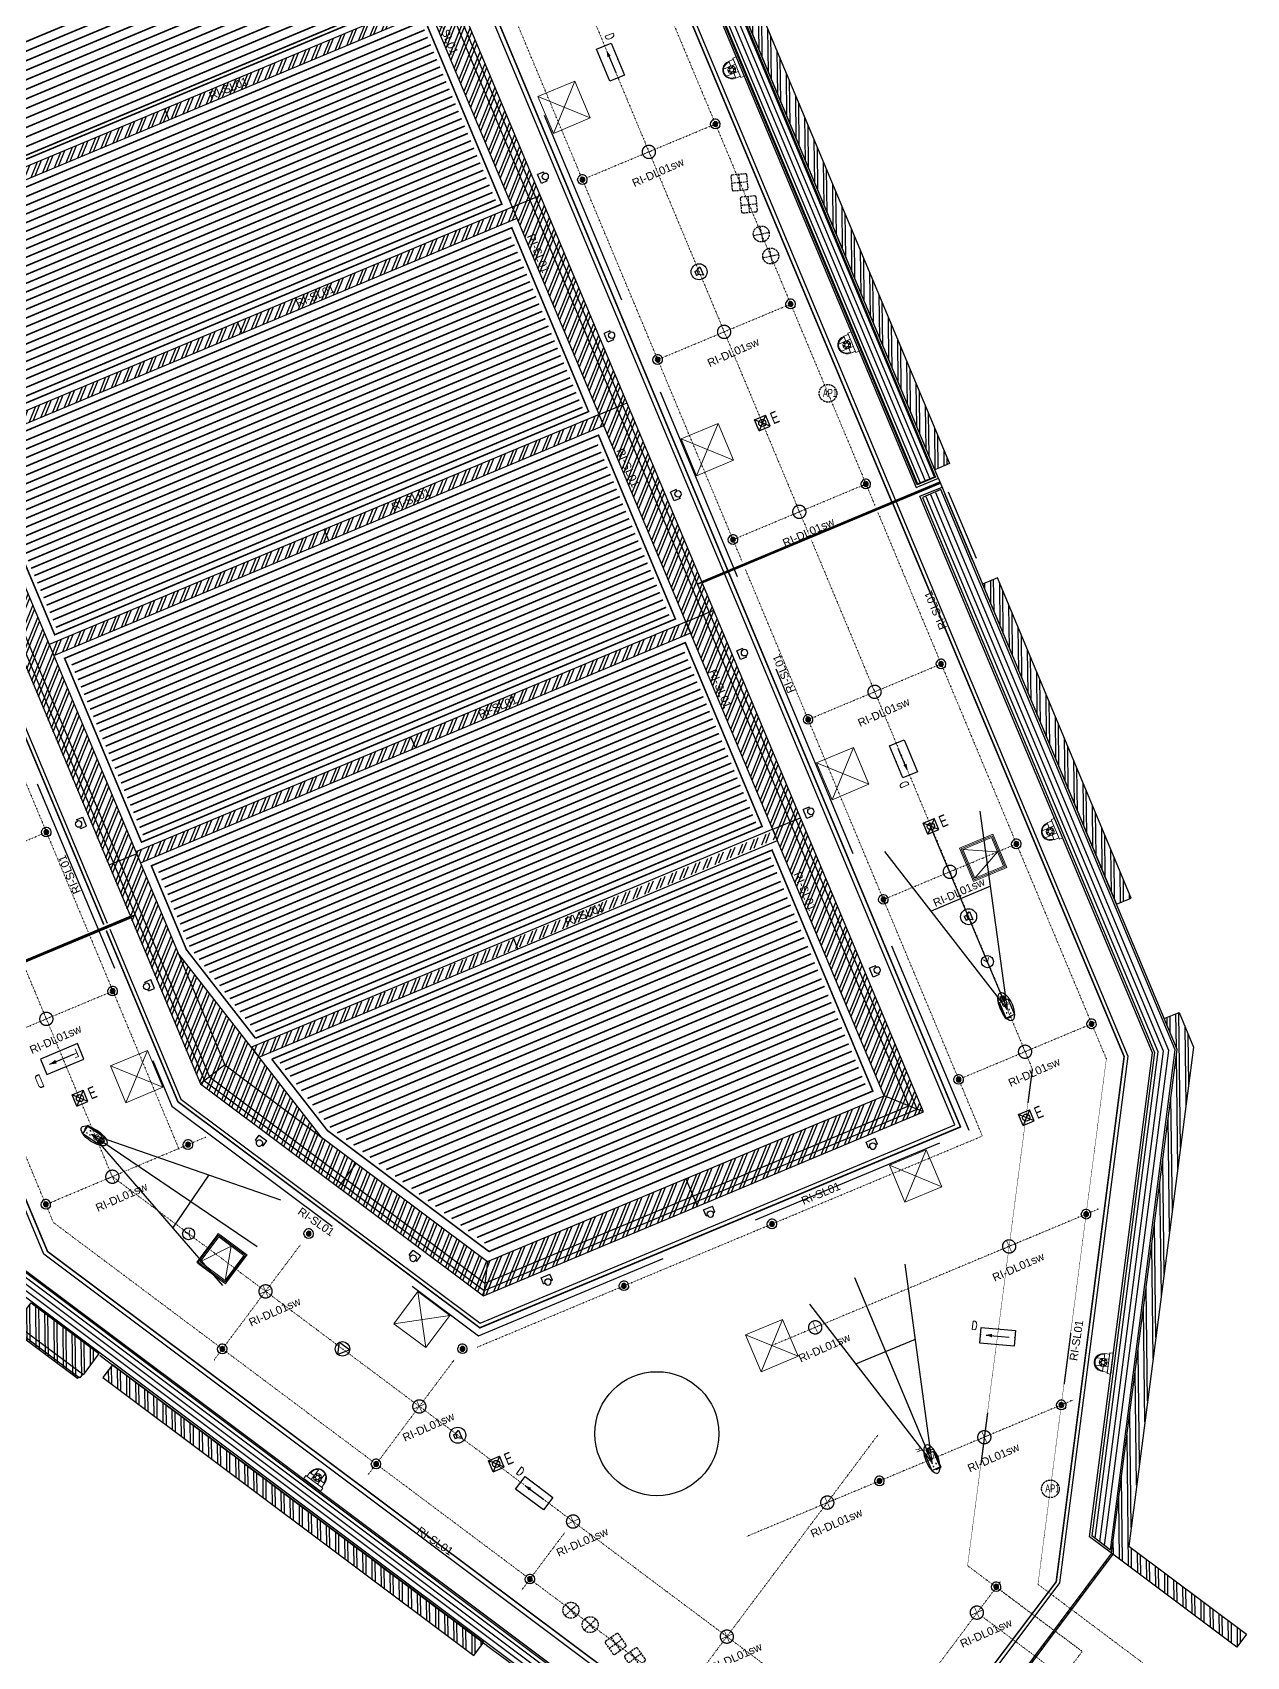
# Model space of a CAD drawing. Header units: millimetres. Extents: x 712803 to 922331, y -1382701 to -1225629.
# Drawn here: x 792366 to 807533, y -1357811 to -1337516 of the extents above; entities that cross this region are included whole.
import ezdxf
from ezdxf.enums import TextEntityAlignment as Align

# ---------------------------------------------------------------- set-up
doc = ezdxf.new("R2010")
doc.units = ezdxf.units.MM
doc.header["$LTSCALE"] = 10
doc.header["$MEASUREMENT"] = 0
for name, pattern in [('ACAD_ISO05W100', [33, 24, -3, 0, -3, 0, -3]), ('ACAD_ISO07W100', [3, 0, -3]), ('CENTER', [50.8, 31.75, -6.35, 6.35, -6.35]), ('DASH', [0.35, 0.25, -0.1]), ('DASHED2', [0.375, 0.25, -0.125])]:
    doc.linetypes.add(name, pattern=pattern)
for name, color, linetype in [('I —平顶—音响设备', 144, 'Continuous'), ('I—平顶-投影仪、监控', 62, 'Continuous'), ('I—平顶—喷淋', 21, 'Continuous'), ('I—平顶—填充01(线状)', 8, 'Continuous'), ('I—平顶—暖通', 144, 'Continuous'), ('I—平顶—检修口', 144, 'Continuous'), ('I—平顶—消防指示灯', 62, 'Continuous'), ('I—平顶—消防设施', 10, 'Continuous'), ('I—平顶—灯具', 62, 'Continuous'), ('I—平顶—烟感', 144, 'Continuous'), ('I—平顶—设备定位尺寸标注', 232, 'Continuous'), ('I—平顶—通讯', 24, 'Continuous'), ('I—平顶—造型', 122, 'Continuous'), ('TSC_lighting', 52, 'Continuous')]:
    doc.layers.add(name, color=color, linetype=linetype)
doc.layers.add('检\\M+18F43\\M+18CFB', color=7, linetype='Continuous', lineweight=0)
doc.styles.add('_TEL_DIM', font='SIMPLEX', dxfattribs={"width": 0.8, "height": 3.5, "bigfont": 'HZTXT'})
doc.styles.add('ARIAL', font='arial.ttf')
doc.styles.add('hz', font='Microsoft YaHei.ttf', dxfattribs={"width": 0.8, "height": 5})
doc.styles.add('XD2008', font='xd-hzs.shx', dxfattribs={"width": 0.7, "bigfont": 'xd-hztxt.shx'})
doc.styles.add('平顶图图例(客房区A2）$0$HZDX', font='ROMANS.shx', dxfattribs={"width": 0.8, "bigfont": 'hztxt.shx'})
doc.styles.add('平顶图图例(客房区A2）$0$XD2008', font='SIMYOU.TTF', dxfattribs={"width": 0.7})
doc.styles.add('幼圆', font='SIMYOU.TTF', dxfattribs={"width": 0.7})
pattern_1 = [(90.68913, (763676.32, -1331262.48), (-112.49186, -1.35307), []), (90.68913, (763713.37, -1331224.53), (-112.49186, -1.35307), [])]

# ---------------------------------------------------------------- blocks, each defined once
blk = doc.blocks.new('RI-DL01sw')
at = {"layer": 'TSC_lighting', "const_width": 16.5}
blk.add_lwpolyline([(82, 0, 0.414214), (0, 82, 0.414214), (-83, 0, 0.414214), (0, -83, 0.414214)], format="xyb", close=True, dxfattribs=at)
at = {"layer": 'TSC_lighting', "const_width": 8.25}
for points in [[(82, 0), (-83, 0)], [(0, -83), (0, 82)]]:
    blk.add_lwpolyline(points, dxfattribs=at)
at = {"layer": 'TSC_lighting', "style": 'ARIAL'}
blk.add_text('RI-DL01sw', height=100, dxfattribs=at).set_placement((0, -280), align=Align.MIDDLE_CENTER)
blk.add_text('RI-DL01sw', height=100, dxfattribs=at).set_placement((0, -280), align=Align.MIDDLE_CENTER)
blk = doc.blocks.new('背景音乐广播')
at = {"extrusion": (-0.142132, 0.122044, 0.982295)}
for p, q in [((-48, 26, -10), (-47, -30, -3)), ((-48, 26, -10), (-20, 26, -6)), ((-20, 26, -6), (33, 56, -2)), ((-20, 26, -6), (-20, -29, 1)), ((33, 56, -2), (34, -58, 12)), ((-20, -29, 1), (-47, -30, -3)), ((34, -58, 12), (-20, -29, 1))]:
    blk.add_line(p, q, dxfattribs=at)
blk.add_circle((0, 0), 100)
at = {"color": 7, "extrusion": (-0.142132, 0.122044, 0.982295), "style": '_TEL_DIM', "flags": 1}
blk.add_attdef('A', text='', height=0.004, rotation=131.612, dxfattribs=at).set_placement((0, 0), align=Align.MIDDLE_CENTER)
blk = doc.blocks.new('吸顶扬声器')
for p, q in [((-58, -33), (0, 67)), ((0, 67), (58, -33)), ((58, -33), (-58, -33))]:
    blk.add_line(p, q)
blk.add_circle((0, 0), 67.2)
blk = doc.blocks.new('应急照明灯')
at = {"ltscale": 250}
for p, q in [((-150, -150), (-150, 150)), ((-150, 150), (150, 150)), ((150, 150), (-150, -150)), ((150, -150), (-150, 150)), ((150, -150), (150, 150)), ((-150, -150), (150, -150))]:
    blk.add_line(p, q, dxfattribs=at)
blk.add_circle((0, 0), 90, dxfattribs=at)
at = {"style": '平顶图图例(客房区A2）$0$XD2008', "width": 0.7}
blk.add_text('E', height=300, dxfattribs=at).set_placement((338, -143), align=Align.CENTER)
blk = doc.blocks.new('平顶图图例(客房区A2）$0$烟感')
at = {"layer": 'I—平顶—烟感', "linetype": 'Continuous'}
blk.add_circle((0, 0), 2.16, dxfattribs=at)
at = {"layer": 'I—平顶—烟感', "linetype": 'Continuous', "style": '平顶图图例(客房区A2）$0$HZDX'}
blk.add_text('Y', height=2.86, dxfattribs=at).set_placement((-1.14, -1.69))
blk = doc.blocks.new('上下喷1111')
h = blk.add_hatch(color=256)
h.dxf.hatch_style = 1
edge = h.paths.add_edge_path()
edge.add_arc((0, 0), 0.5, 0, 180)
edge.add_arc((0, 0), 0.5, 180, 360)
at = {"elevation": 0}
for points in [[(-1, 0, -1), (1, 0, 0.084041)], [(-1, 0, 1), (1, 0, -0.084041)]]:
    blk.add_lwpolyline(points, format="xyb", dxfattribs=at)
blk.add_lwpolyline([(0.5, 0, 1), (-0.5, 0, 1)], format="xyb", close=True, dxfattribs=at)
blk = doc.blocks.new('防护冷却水幕')
for p, q in [((-0.75, 0), (-0.75, 1)), ((-0.75, 1), (0.75, 1)), ((-0.75, 0), (-0.5, 0)), ((0.5, 0, 0), (0.75, 0, 0)), ((0.75, 0, 0), (0.75, 1, 0))]:
    blk.add_line(p, q)
for points in [[(-0.5, 0, -0.999989), (0.5, 0, 0.066758)], [(-0.5, 0, 0.999989), (0.5, 0, -0.066758)]]:
    blk.add_lwpolyline(points, format="xyb")
blk = doc.blocks.new('A$Cd42e4ebf')
at = {"lineweight": 0}
for p, q in [((8.81, 7.37), (0, 7.37)), ((0, 7.37), (0, 5.88)), ((8.81, 5.88), (8.81, 7.37)), ((0.59, 5.88), (0.59, 3.81)), ((8.21, 3.81), (8.21, 5.88))]:
    blk.add_line(p, q, dxfattribs=at)
for points in [[(8.81, 5.88), (0, 5.88)], [(0.59, 3.81), (2.79, 3.81)], [(2.79, 5.88), (2.79, 0.56)], [(6.01, 5.88), (6.01, 0.56)], [(8.21, 3.81), (6.01, 3.81)]]:
    blk.add_lwpolyline(points, dxfattribs=at)
for centre, radius in [((4.4, 3.56), 1.65), ((3.34, 2.96), 0.271), ((3.34, 4.19), 0.257), ((4.4, 3.56), 0.804), ((4.4, 4.78), 0.254), ((4.4, 2.35), 0.255), ((5.44, 2.94), 0.269), ((5.46, 4.15), 0.254)]:
    blk.add_circle(centre, radius, dxfattribs=at)
for radius, start, end in [(3.73, 176.09951, 3.90049), (3.4, 175.71085, 4.28915)]:
    blk.add_arc((4.4, 3.56), radius, start, end, dxfattribs=at)
blk = doc.blocks.new('WIFI1')
at = {"linetype": 'DASH', "ltscale": 10, "extrusion": (-0.131049, -0.073706, 0.988632)}
for p, q in [((-91, -39, -15), (92, 37, 15)), ((-39, 92, 2), (39, -92, -2))]:
    blk.add_line(p, q, dxfattribs=at)
blk.add_lwpolyline([(68, -109, 0.414214), (90, -91), (109, 68, 0.414214), (91, 90), (-68, 109, 0.414214), (-90, 91), (-109, -68, 0.414214), (-91, -90), (70, -109)], format="xyb", dxfattribs=at)
blk = doc.blocks.new('碗状1')
at = {"linetype": 'DASH', "ltscale": 10, "extrusion": (-0.131049, -0.073706, 0.988632)}
for p, q in [((86, 48, 15), (-86, -48, -15)), ((-49, 87), (49, -87))]:
    blk.add_line(p, q, dxfattribs=at)
blk.add_circle((0, 0), 100, dxfattribs=at)
blk = doc.blocks.new('SH9-室内半球1080P')
for p, q in [((93, 213), (345, 213)), ((93, 147), (93, 213)), ((345, 170), (345, 213)), ((103, 147), (93, 147)), ((316, 150), (375, 150)), ((316, 137), (375, 137))]:
    blk.add_line(p, q)
for points in [[(103, 203), (316, 203), (316, 90), (103, 90)], [(316, 170), (375, 170), (375, 123), (316, 123)]]:
    blk.add_lwpolyline(points, close=True)
at = {"const_width": 5.69}
for points in [[(137, 124, -1), (143, 124, -1)], [(160, 169, -1), (166, 169, -1)], [(189, 124, 1), (183, 124, 1)]]:
    blk.add_lwpolyline(points, format="xyb", close=True, dxfattribs=at)
for centre in [(140, 124), (163, 169), (186, 124)]:
    blk.add_arc(centre, 5.69, 0, 180)
blk.add_ellipse((234, 147), major_axis=(-189, 0), ratio=0.414634)
at = {"layer": 'Defpoints', "linetype": 'ByBlock'}
for p, q in [((197, 147), (2611, 794)), ((1697, -255), (1697, 549)), ((197, 147), (2697, 147)), ((197, 147), (2611, -500))]:
    blk.add_line(p, q, dxfattribs=at)
at = {"style": 'hz', "width": 0.8}
blk.add_text('C', height=79.2, dxfattribs=at).set_placement((259, 146), align=Align.MIDDLE)
blk = doc.blocks.new('*U1485')
for p, q in [((-100, 81), (152, 81)), ((-100, 15), (-100, 81)), ((-90, 15), (-100, 15)), ((122, 18), (182, 18)), ((122, 5), (182, 5)), ((152, 38), (152, 81))]:
    blk.add_line(p, q)
for points in [[(-90, 71), (122, 71), (122, -41), (-90, -41)], [(122, 38), (182, 38), (182, -8), (122, -8)]]:
    blk.add_lwpolyline(points, close=True)
at = {"const_width": 5.69}
for points in [[(-33, 38, -1), (-28, 38, -1)], [(-56, -8, -1), (-50, -8, -1)], [(-5, -8, 1), (-11, -8, 1)]]:
    blk.add_lwpolyline(points, format="xyb", close=True, dxfattribs=at)
for centre in [(-31, 38), (-53, -8), (-8, -8)]:
    blk.add_arc(centre, 5.69, 0, 180)
blk.add_ellipse((41, 15), major_axis=(-189, 0), ratio=0.414634)
blk.add_point((41, 15))
at = {"layer": 'Defpoints', "color": 6, "linetype": 'ByBlock'}
for p, q in [((0, 0), (2415, 647)), ((1507, -404), (1502, 402)), ((0, 0), (2500, 0)), ((0, 0), (2415, -647))]:
    blk.add_line(p, q, dxfattribs=at)
at = {"style": 'hz', "width": 0.8}
for s, p in [('C', (66, 15)), ('R', (209, -87))]:
    blk.add_text(s, height=79.2, dxfattribs=at).set_placement(p, align=Align.MIDDLE)
blk = doc.blocks.new('A$Ca46df362')
at = {"linetype": 'DASH', "ltscale": 10}
blk.add_circle((0, 0), 110, dxfattribs=at)
at = {"insert": (-65, 54, 0), "char_height": 100, "attachment_point": 1, "rotation": 0.6932, "style": '幼圆'}
blk.add_mtext_dynamic_manual_height_columns('AP1', width=111.92, gutter_width=1, heights=[0], dxfattribs=at)
blk = doc.blocks.new('0.001111.')
for p, q in [((-234, 0), (165, 166)), ((-133, -56), (133, 56)), ((165, 166), (241, -16)), ((-158, -183), (-234, 0)), ((241, -16), (-158, -183))]:
    blk.add_line(p, q)
for p in [(-35, 83), (199, 83), (-199, -83)]:
    blk.add_point(p)
blk.add_solid([(-75, -8), (-146, -61), (-58, -48)])
at = {"style": '_TEL_DIM', "width": 0.8}
blk.add_attdef('D', (-333, -82), '', height=106, rotation=22.686, dxfattribs=at)
at = {"style": '_TEL_DIM', "flags": 1}
blk.add_attdef('A', text='', height=0.006, rotation=202.686, dxfattribs=at).set_placement((-35, 83), align=Align.MIDDLE_CENTER)
blk = doc.blocks.new('DD-F')
for p, q in [((432, 180), (-432, 180)), ((-432, 180), (-432, -180)), ((432, -180), (432, 180)), ((-432, -180), (432, -180))]:
    blk.add_line(p, q)
at = {"color": 81}
blk.add_line((288, 0), (-288, 0), dxfattribs=at)
blk.add_solid([(144, 43), (317, 0), (144, -43)], dxfattribs=at)
at = {"color": 81, "style": 'XD2008', "width": 0.7}
blk.add_text('D', height=300, rotation=0, dxfattribs=at).set_placement((565, 105))
at = {"color": 81, "style": '_TEL_DIM', "width": 0.8}
blk.add_text('F', height=178, dxfattribs=at).set_placement((-369, -93))
blk = doc.blocks.new('BLK20230516150645_01183')
at = {"layer": '检\\M+18F43\\M+18CFB'}
for p, q in [((111888, 157383), (111888, 157413)), ((111888, 157413), (111918, 157413)), ((111888, 156993), (111888, 157383)), ((111918, 157413), (112308, 157413)), ((111918, 157383), (111918, 156993)), ((112308, 157383), (111918, 157383)), ((112308, 157413), (112338, 157413)), ((112308, 156993), (112308, 157383)), ((112338, 157413), (112338, 157383)), ((112338, 157383), (112338, 156993)), ((111888, 156963), (111888, 156993)), ((111918, 156963), (111888, 156963)), ((111918, 156993), (112308, 156993)), ((112308, 156963), (111918, 156963)), ((112338, 156963), (112308, 156963)), ((112338, 156993), (112338, 156963))]:
    blk.add_line(p, q, dxfattribs=at)
at = {"layer": '检\\M+18F43\\M+18CFB', "flags": 128}
for points in [[(112323, 156978), (112323, 157398), (111903, 157398), (111903, 156978), (112323, 156978)], [(111903, 156978), (112323, 156978), (112323, 157398), (111903, 157398), (111903, 156978)], [(111918, 157383), (112308, 157188), (111918, 156993)]]:
    blk.add_lwpolyline(points, dxfattribs=at)
blk = doc.blocks.new('BLK20230516150645_01189')
at = {"layer": '检\\M+18F43\\M+18CFB'}
for p, q in [((107286, 146417), (107622, 146615)), ((107637, 146589), (107301, 146392)), ((107622, 146615), (107648, 146630)), ((107835, 146253), (107637, 146589)), ((107648, 146630), (107663, 146605)), ((107663, 146605), (107861, 146269)), ((107260, 146402), (107286, 146417)), ((107275, 146376), (107260, 146402)), ((107473, 146040), (107275, 146376)), ((107301, 146391), (107499, 146055)), ((107499, 146055), (107835, 146253)), ((107850, 146227), (107514, 146030)), ((107876, 146243), (107850, 146227)), ((107861, 146269), (107876, 146243)), ((107488, 146014), (107473, 146040)), ((107514, 146030), (107488, 146014))]:
    blk.add_line(p, q, dxfattribs=at)
at = {"layer": '检\\M+18F43\\M+18CFB', "flags": 128}
for points in [[(107856, 146248), (107642, 146610), (107280, 146397), (107494, 146035), (107856, 146248)], [(107494, 146035), (107856, 146248), (107642, 146610), (107280, 146397), (107494, 146035)], [(107301, 146391), (107736, 146421), (107499, 146055)]]:
    blk.add_lwpolyline(points, dxfattribs=at)

msp = doc.modelspace()

# ---------------------------------------------------------------- hatches: boundary and pattern name
at = {"layer": 'I—平顶—填充01(线状)'}
h = msp.add_hatch(dxfattribs=at)
h.set_pattern_fill('ANSI32', color=256, scale=300, angle=23)
h.paths.add_polyline_path([(792763.5, -1336118.5), (790843.1, -1339368.5), (790744.5, -1340784.8), (794192.8, -1349032.5), (795973.4, -1351317.3), (798052.4, -1352875.2), (803007.4, -1350803.5), (796257.6, -1334657.7)], flags=16)
h.paths.add_polyline_path([(792504.2, -1335820.4), (790016.9, -1340017.5), (794464.4, -1350655.2), (797999.1, -1353303.9), (803498, -1351004.8), (796459, -1334167.1)])
h = msp.add_hatch(dxfattribs=at)
h.set_pattern_fill('ANSI32', color=256, scale=300, angle=23)
h.set_pattern_definition(pattern_1)
h.paths.add_polyline_path([(803823.1, -1342902.4), (803639, -1342979.4), (800765.4, -1336105.9), (800949.4, -1336029)])
h.paths.add_polyline_path([(805908.9, -1348409), (806093.5, -1348331.9), (804421, -1344332.5), (804236.6, -1344409.6)])
h.paths.add_polyline_path([(807533.3, -1357532.5), (807412.7, -1357693.5), (805848.4, -1356520.1), (806667.4, -1350224.1), (806506.5, -1349839.2), (806691, -1349762.1), (806872.7, -1350196.6), (806061.7, -1356430.3)])
h = msp.add_hatch(dxfattribs=at)
h.set_pattern_fill('ANSI32', color=256, scale=300, angle=23)
h.paths.add_polyline_path([(790777.8, -1339822.3), (790806.7, -1339891.5), (790812.5, -1339970.4), (797338.1, -1337242.3), (797257.1, -1337113.6)])
h.paths.add_polyline_path([(791548.3, -1342708.2), (798421.9, -1339834.7), (798364, -1339696.2), (791490.5, -1342570)])
h.paths.add_polyline_path([(792632.1, -1345300.5), (799505.6, -1342427), (799447.7, -1342288.6), (792574.3, -1345162.3)])
h.paths.add_polyline_path([(793715.9, -1347892.9), (800589.5, -1345019.4), (800531.6, -1344881), (793658.2, -1347754.7)])
h.paths.add_polyline_path([(795195.7, -1350319.8), (801663.5, -1347588.8), (801624.9, -1347496.6), (795100.3, -1350197.3)])
h = msp.add_hatch(dxfattribs=at)
h.set_pattern_fill('ANSI32', color=256, scale=300, angle=23)
h.set_pattern_definition(pattern_1)
h.paths.add_polyline_path([(792347.7, -1353389.4), (793196, -1354025), (792998.1, -1354289.1), (792990.1, -1354283.1), (792957.1, -1354327.1), (792945.1, -1354318.1), (792930.1, -1354338.2), (792121.9, -1353732.5), (792136.9, -1353712.5), (792124.9, -1353703.5), (792157.8, -1353659.5), (792149.8, -1353653.5)])
h = msp.add_hatch(dxfattribs=at)
h.set_pattern_fill('ANSI32', color=256, scale=300, angle=23)
h.set_pattern_definition(pattern_1)
h.paths.add_polyline_path([(797879, -1357797.3), (797999, -1357637.3), (793366.1, -1354165), (793246.1, -1354325)])
h.paths.add_polyline_path([(803935.2, -1362334.3), (804055, -1362174.3), (799239, -1358567.3), (799119, -1358727.3)])
h = msp.add_hatch(dxfattribs=at)
h.set_pattern_fill('ANSI32', color=256, scale=300, angle=23)
h.set_pattern_definition([(90.6875, (798052.36, -1352875.16), (-112.4919, -1.3499), []), (90.6875, (798089.4, -1352837.21), (-112.4919, -1.3499), [])])
h.paths.add_polyline_path([(805864.4, -1356532.1), (805848.4, -1356520.1), (802487.7, -1361000.4), (802503.7, -1361012.4)])

# ---------------------------------------------------------------- linework, layer by layer
at = {"layer": 'Defpoints', "color": 51, "linetype": 'DASHED2', "ltscale": 1000, "true_color": 0xf8f6b0}
msp.add_lwpolyline([(792203.5, -1335474.7), (789531.3, -1339983.7), (794108.7, -1350932.2), (797937.4, -1353801.2), (804067.2, -1351238.4), (796692.5, -1333598)], close=True, dxfattribs=at)
at = {"layer": 'I—平顶—暖通'}
for p, q in [((805836.1, -1356479.6), (805599.4, -1356302.2)), ((805832.4, -1356508.1), (805832.4, -1356508.1))]:
    msp.add_line(p, q, dxfattribs=at)
for points in [[(791926.1, -1331009.9), (786723.4, -1339788.9), (790837.3, -1349628.8), (790606.7, -1349725.2), (786444.3, -1339769.4), (791753.2, -1330811.2), (797128.1, -1328564.2), (797438.7, -1329307), (800143.4, -1334686.6), (803649.6, -1343073.3), (803418.9, -1343169.7), (799914.6, -1334788), (797210.1, -1329408.2), (796993.9, -1328891.3)], [(791919.1, -1331001.9), (796999.3, -1328878.2), (797219.2, -1329404.1), (799923.6, -1334783.8), (803424.3, -1343156.7), (803636.5, -1343067.9), (800134.3, -1334690.8), (797429.7, -1329311.1), (797122.8, -1328577.3), (791760.1, -1330819.1), (786455.5, -1339770.2), (790612, -1349712.2), (790824.2, -1349623.4), (786712.2, -1339788.1)]]:
    msp.add_lwpolyline(points, close=True, dxfattribs=at)
for points in [[(790672, -1349687.1), (786528, -1339775.3), (791805.1, -1330870.8), (797087.9, -1328662.3), (797370.6, -1329338.3), (800075.2, -1334718), (803576.5, -1343093)], [(790732, -1349662), (786600.6, -1339780.3), (791850, -1330922.5), (797053, -1328747.3), (797311.5, -1329365.5), (800016.1, -1334745.1), (803516.6, -1343118.1)], [(790791.9, -1349636.9), (786673.2, -1339785.4), (791894.9, -1330974.1), (797018.1, -1328832.4), (797252.4, -1329392.7), (799957, -1334772.3), (803456.6, -1343143.1)], [(805836.1, -1356479.6), (806641.8, -1350227.6), (803715.9, -1343228.8), (803485.2, -1343325.3), (806385.2, -1350262), (805599.4, -1356302.2)], [(805640.8, -1356333.2), (806431.4, -1350255.8), (803530.6, -1343317.1)], [(805700.5, -1356378), (806498.1, -1350246.8), (803590.6, -1343292.1)], [(805760.2, -1356422.7), (806564.8, -1350237.9), (803650.6, -1343267)], [(790862.1, -1349813.7), (792206.6, -1353017.3), (802601.8, -1360814.9)], [(802628.8, -1360778.9), (792243.3, -1352988.7), (790903.7, -1349796.2)], [(790682.3, -1349889.1), (792047.1, -1353141.5), (802484.8, -1360970.9)], [(790742.2, -1349864), (792100.3, -1353100.1), (802523.8, -1360918.9)], [(790802.2, -1349838.8), (792153.4, -1353058.7), (802562.8, -1360866.9)]]:
    msp.add_lwpolyline(points, dxfattribs=at)
at = {"layer": 'I—平顶—检修口', "linetype": 'Continuous', "lineweight": 0}
for p, q in [((799142.5, -1338123), (798874, -1338777.2)), ((799335.3, -1338584.3), (798681.2, -1338315.9)), ((800930.8, -1342400.8), (800662.4, -1343054.9)), ((801123.7, -1342862.1), (800469.5, -1342593.6)), ((802623.4, -1346449.7), (802355, -1347103.8)), ((802816.3, -1346911), (802162.1, -1346642.5)), ((793994.2, -1350697.3), (793340, -1350428.9)), ((793801.4, -1350236), (793532.9, -1350890.2)), ((803532.9, -1351478.2), (803264.5, -1352132.4)), ((803071.6, -1351671.1), (803725.8, -1351939.5)), ((797180.1, -1353251), (797280.4, -1353950.9)), ((797580.3, -1353550.8), (796880.3, -1353651.1)), ((801737.2, -1353597.7), (801468.7, -1354251.9)), ((801275.9, -1353790.5), (801930.1, -1354059))]:
    msp.add_line(p, q, dxfattribs=at)
for points in [[(799142.5, -1338123), (799335.3, -1338584.3), (798874, -1338777.2), (798681.2, -1338315.9)], [(800930.8, -1342400.8), (801123.7, -1342862.1), (800662.4, -1343054.9), (800469.5, -1342593.6)], [(802623.4, -1346449.7), (802816.3, -1346911), (802355, -1347103.8), (802162.1, -1346642.5)], [(793801.4, -1350236), (793994.2, -1350697.3), (793532.9, -1350890.2), (793340, -1350428.9)], [(803071.6, -1351671.1), (803532.9, -1351478.2), (803725.8, -1351939.5), (803264.5, -1352132.4)], [(797180.1, -1353251), (797580.3, -1353550.8), (797280.4, -1353950.9), (796880.3, -1353651.1)], [(801275.9, -1353790.5), (801737.2, -1353597.7), (801930.1, -1354059), (801468.7, -1354251.9)]]:
    msp.add_lwpolyline(points, close=True, dxfattribs=at)
at = {"layer": 'I—平顶—消防设施', "linetype": 'ACAD_ISO05W100', "ltscale": 0.05, "const_width": 20, "elevation": 0}
for points in [[(803707.1, -1343140.9), (800675.3, -1344408.2)], [(793647.2, -1348545.2), (790616.8, -1349812.2)]]:
    msp.add_lwpolyline(points, dxfattribs=at)
at = {"layer": 'I—平顶—设备定位尺寸标注', "color": 8, "linetype": 'ACAD_ISO07W100', "ltscale": 0.02}
for p, q in [((799286.3, -1339332.7, 0), (800947, -1338638.3, 0)), ((800177, -1341603.5, 0), (801837.9, -1340909.1, 0)), ((801117, -1343852.5, 0), (802778.1, -1343158, 0)), ((802056.9, -1346101.4, 0), (803717.6, -1345407.1, 0)), ((790839.1, -1348220.5, 0), (792496.6, -1347527.6)), ((802996.9, -1348350.4, 0), (804657.6, -1347656.1, 0)), ((791707, -1350189.8, 0), (793367.7, -1349495.5, 0)), ((803986.2, -1350577.5, 0), (805646.9, -1349883.2, 0)), ((792523.6, -1352165.9, 0), (794533.1, -1351318.4, 0)), ((805679.9, -1352220.4), (801594.8, -1353928.2)), ((794636.5, -1354103.2, 0), (795714.1, -1352664.9, 0)), ((796557.5, -1355541.3, 0), (797634.6, -1354103.9, 0)), ((805369.7, -1354604.4), (801284.6, -1356312.2)), ((800399.9, -1358417.7, 0), (802926.7, -1355044.7, 0)), ((798478.8, -1356979.6, 0), (799016.9, -1356260.5)), ((802245.1, -1359830.8, 0), (804461.5, -1356873.5, 0)), ((805479.5, -1357746.6), (804468, -1356989.1, 0)), ((805239.7, -1358066.8), (804228.2, -1357309.3, 0))]:
    msp.add_line(p, q, dxfattribs=at)
for points in [[(797226, -1332209.8), (802064.6, -1343783.9)], [(801234.3, -1344131.2), (796669.5, -1333212), (792318.2, -1335031.1)], [(799017.3, -1334161.2), (802894.9, -1343436.6)], [(791194.9, -1336926.6), (789389.4, -1339973.2), (793057.9, -1348748.5)], [(802925.8, -1343510.4), (805782.1, -1350342.8), (804927.9, -1356908.3), (806412, -1358020.5), (804164, -1361023.4), (792628.5, -1352388), (791416.4, -1349488.7)], [(802095.4, -1343857.6), (804856.4, -1350467.2), (804048.8, -1356675.2), (805479.6, -1357746.5), (803974.3, -1359757.2), (793364.1, -1351814.4), (792258.3, -1349169.2)], [(797921, -1353944.9), (804233.6, -1351305.7), (801272.8, -1344223.3)], [(793077.1, -1348794.4), (794197.5, -1351474.3)]]:
    msp.add_lwpolyline(points, dxfattribs=at)
at = {"layer": 'I—平顶—造型'}
for p, q in [((794075.3, -1338606.3), (794017.4, -1338467.9)), ((798364, -1339696.3), (798710, -1339551.7)), ((791490.4, -1342569.9), (798364, -1339696.3)), ((791548.3, -1342708.2), (798421.9, -1339834.7)), ((794985.1, -1341271.5), (794927.2, -1341133.1)), ((799447.7, -1342288.6), (799793.7, -1342143.9)), ((804158.2, -1344090.1, 0), (803811, -1343259.8, 0)), ((796068.9, -1343863.7), (796011, -1343725.5)), ((800531.5, -1344881), (800877.5, -1344736.4)), ((797152.6, -1346456.1), (797094.8, -1346317.9)), ((801615.3, -1347473.5), (801961.2, -1347328.8)), ((793667.6, -1347777.8), (793321.7, -1347922.5)), ((798431.3, -1348967.1), (798373.5, -1348828.9)), ((794771, -1350416.3), (794464.4, -1350655.2)), ((803498, -1351004.8), (803007.4, -1350803.5)), ((796411.7, -1351645.7), (796186.8, -1351945.8)), ((800529.9, -1351839.3), (800674.5, -1352185.3)), ((798052.4, -1352875.2), (797999.1, -1353303.9)), ((792990.1, -1354283.1), (792157.8, -1353659.5, 0)), ((792136.9, -1353712.5), (792945.1, -1354318.1)), ((805848.4, -1356520.1), (805572.7, -1356313.5)), ((805848.4, -1356520.1), (802487.8, -1361000.2, 0.1)), ((805864.4, -1356532.1), (802503.8, -1361012.2, 0.1)), ((805195.1, -1356891.1), (802599.9, -1360350.8))]:
    msp.add_line(p, q, dxfattribs=at)
for points in [[(796395, -1326742.9), (797462.2, -1329295.2), (800166.9, -1334674.9), (803683, -1343085.4)], [(796981.3, -1328922.7), (797189.5, -1329420.6), (799894.2, -1334800.3), (803406.7, -1343201)], [(791166.9, -1349571.4), (787087, -1339812.8), (792150.8, -1331268.2), (796819.9, -1329316.3), (796916.8, -1329546), (799621.4, -1334925.6), (803148.8, -1343363)], [(801003.5, -1344260.1), (796620, -1333774.6), (792296.8, -1335582), (789682, -1339994.2), (793299.7, -1348647.1)], [(803406.3, -1343201.2), (803683.8, -1343085.1)], [(807413.3, -1357692.7), (805848.4, -1356520.1), (806667.4, -1350224.1), (803683.8, -1343085.1)], [(800726.7, -1344375.8), (803703.1, -1343131.2)], [(800734.5, -1344394.3), (803710.8, -1343149.7)], [(805572.7, -1356313.5), (806359.5, -1350265.4), (803452.5, -1343311.9), (803730.1, -1343195.8)], [(803156.5, -1343381.5), (806051.6, -1350306.8), (805195.1, -1356891.1)], [(793330.5, -1348721), (794219.1, -1350846.3), (797958, -1353646.2), (803890.5, -1351165.9), (801011.2, -1344278.5)], [(795971.8, -1351315.9), (794192.8, -1349032.5)], [(802599.9, -1360350.8), (792509, -1352781.6), (791174.6, -1349589.8)], [(790639.5, -1349867.7), (790917.1, -1349751.7), (792263.8, -1352972.8), (802659.8, -1360770.9)], [(792347.7, -1353389.4), (793196, -1354025), (792998.1, -1354289.1), (792990.1, -1354283.1), (792957.1, -1354327.1), (792945.1, -1354318.1), (792930.1, -1354338.2), (792121.9, -1353732.5), (792136.9, -1353712.5), (792124.9, -1353703.5), (792157.8, -1353659.5), (792149.8, -1353653.5), (792347.7, -1353389.4)]]:
    msp.add_lwpolyline(points, dxfattribs=at)
for points in [[(792504.2, -1335820.4), (790016.9, -1340017.5), (794464.4, -1350655.2), (797999.1, -1353303.9), (803498, -1351004.8), (796459, -1334167.1)], [(792545.7, -1335868.1), (790083.9, -1340022.2), (794513.4, -1350617), (798007.6, -1353235.3), (803419.5, -1350972.6), (796426.8, -1334245.6)], [(792601, -1335931.7), (790173.2, -1340028.4), (794578.8, -1350566), (798019, -1353143.8), (803314.9, -1350929.7), (796383.8, -1334350.3)], [(792763.5, -1336118.5), (790435.5, -1340046.7), (794771, -1350416.3), (798052.4, -1352875.2), (803007.4, -1350803.5), (796257.6, -1334657.7)], [(803823.1, -1342902.4), (803639, -1342979.4), (800765.4, -1336105.9), (800949.4, -1336029)], [(790812.5, -1339807.7), (790800.9, -1339975.2), (797338.1, -1337242.3), (797280.3, -1337103.9)], [(792632.1, -1345300.6), (799505.6, -1342426.9), (799447.7, -1342288.5), (792574.4, -1345162.4)], [(805908.9, -1348409), (806093.5, -1348331.9), (804421, -1344332.5), (804236.6, -1344409.6)], [(793715.9, -1347892.9), (800589.4, -1345019.4), (800531.5, -1344881), (793658.2, -1347754.7)], [(795195.7, -1350319.8), (801673.1, -1347611.9), (801615.3, -1347473.5), (795100.3, -1350197.3), (795156.1, -1350268.9)]]:
    msp.add_lwpolyline(points, close=True, dxfattribs=at)
at = {"layer": 'I—平顶—造型', "elevation": 0}
for points in [[(804112, -1344109.4), (803764.8, -1343279)], [(790612.9, -1349803), (793588, -1348559.1)], [(790620.6, -1349821.4), (793595.7, -1348577.6)]]:
    msp.add_lwpolyline(points, dxfattribs=at)
for points in [[(807533.3, -1357532.5), (807412.7, -1357693.5), (805848.4, -1356520.1), (806667.4, -1350224.1), (806506.5, -1349839.2), (806691, -1349762.1), (806872.7, -1350196.6), (806061.7, -1356430.3)], [(797879, -1357797.3), (797999, -1357637.3), (793366.1, -1354165), (793246.1, -1354325)]]:
    msp.add_lwpolyline(points, close=True, dxfattribs=at)
at = {"layer": 'I—平顶—造型'}
msp.add_lwpolyline([(793206.2, -1354044.7, 0.0002302), (804055.1, -1362174.3)], format="xyb", dxfattribs=at)
msp.add_circle((800166.6, -1355026.1), 775, dxfattribs=at)
at = {"layer": 'TSC_lighting', "linetype": 'CENTER', "ltscale": 0.01, "const_width": 20}
for points in [[(791213, -1349552.1), (787142.8, -1339816.7), (792216.2, -1331295.1), (796793.1, -1329381.7), (796871.3, -1329566.9), (799576, -1334946.5), (803102.6, -1343382.3)], [(801053.3, -1344239.3), (796650.4, -1333708.8), (792265.8, -1335542), (789629.9, -1339990.2), (793257.1, -1348664.9)], [(803113.9, -1343399.3), (806004.5, -1350312.8), (805155.9, -1356877.1), (802599.8, -1360267.6), (792554.2, -1352749.5), (791224.3, -1349569)], [(793288, -1348738.7), (794182.4, -1350877.8), (797955.3, -1353702.9), (803960.2, -1351192), (801061, -1344257.7)], [(795151.6, -1350084.2), (794279.6, -1348964.8)], [(796058.5, -1351248.2), (795355.7, -1350346.1)]]:
    msp.add_lwpolyline(points, dxfattribs=at)
at = {"layer": 'TSC_lighting', "linetype": 'CENTER', "ltscale": 0.01, "const_width": 20, "elevation": 0}
for points in [[(790940.3, -1339411.8), (792839.6, -1336206.4), (796198.6, -1334801.9), (797146.2, -1337068.1), (790922.3, -1339670.5)], [(791883.9, -1337917.5), (796619.4, -1335937.7)], [(791977.8, -1337759), (796577, -1335836.2)], [(791696, -1338234.5), (796704.3, -1336140.6)], [(791790, -1338076), (796661.8, -1336039.1)], [(791508.2, -1338551.5), (796789.1, -1336343.6)], [(791602.1, -1338393), (796746.7, -1336242.1)], [(791320.4, -1338868.5), (796874, -1336546.6)], [(791414.3, -1338710), (796831.6, -1336445.1)], [(791132.6, -1339185.4), (796958.8, -1336749.5)], [(791226.5, -1339026.9), (796916.4, -1336648.1)], [(790977.6, -1339597.1), (797082.3, -1337044.8)], [(790985.3, -1339485.4), (797043.7, -1336952.5)], [(791038.7, -1339343.9), (797001.3, -1336851)], [(790907.8, -1340023.5), (797269.8, -1337363.6), (798230.1, -1339660.5), (791559.4, -1342449.4), (790856, -1340767.1)], [(790943.1, -1340236.3), (797304.2, -1337576.8)], [(790950.9, -1340124.7), (797265.6, -1337484.6)], [(790919.8, -1340571.2), (797419.9, -1337853.6)], [(790927.6, -1340459.6), (797381.4, -1337761.3)], [(790935.3, -1340348), (797342.8, -1337669.1)], [(790912, -1340682.9), (797458.5, -1337945.9)], [(790918.7, -1340788.5), (797497.1, -1338038.1)], [(790957.2, -1340880.7), (797535.7, -1338130.4)], [(790995.8, -1340973), (797574.2, -1338222.6)], [(791034.4, -1341065.3), (797612.8, -1338314.9)], [(791073, -1341157.5), (797651.4, -1338407.2)], [(791111.5, -1341249.8), (797689.9, -1338499.4)], [(791150.1, -1341342), (797728.5, -1338591.7)], [(791188.7, -1341434.3), (797767.1, -1338684)], [(791227.3, -1341526.6), (797805.7, -1338776.2)], [(791265.8, -1341618.8), (797844.2, -1338868.5)], [(791304.4, -1341711.1), (797882.8, -1338960.7)], [(791343, -1341803.3), (797921.4, -1339053)], [(791381.5, -1341895.6), (797960, -1339145.3)], [(791420.1, -1341987.9), (797998.5, -1339237.5)], [(791458.7, -1342080.1), (798037.1, -1339329.8)], [(791497.3, -1342172.4), (798075.7, -1339422)], [(791535.8, -1342264.7), (798114.2, -1339514.3)], [(791574.4, -1342356.9), (798152.8, -1339606.6)], [(791771.2, -1342827.3), (798349.6, -1340076.9)], [(791809.7, -1342919.5), (798388.1, -1340169.2)], [(791848.3, -1343011.8), (798426.7, -1340261.4)], [(791886.9, -1343104), (798465.3, -1340353.7)], [(791925.4, -1343196.3), (798503.9, -1340446)], [(791964, -1343288.6), (798542.4, -1340538.2)], [(792002.6, -1343380.8), (798581, -1340630.5)], [(792041.2, -1343473.1), (798619.6, -1340722.7)], [(792079.7, -1343565.4), (798658.2, -1340815)], [(792118.3, -1343657.6), (798696.7, -1340907.3)], [(792156.9, -1343749.9), (798735.3, -1340999.5)], [(792195.5, -1343842.1), (798773.9, -1341091.8)], [(792234, -1343934.4), (798812.4, -1341184.1)], [(792272.6, -1344026.7), (798851, -1341276.3)], [(792311.2, -1344118.9), (798889.6, -1341368.6)], [(792349.8, -1344211.2), (798928.2, -1341460.8)], [(792388.3, -1344303.4), (798966.7, -1341553.1)], [(792426.9, -1344395.7), (799005.3, -1341645.4)], [(792465.5, -1344488), (799043.9, -1341737.6)], [(792504, -1344580.2), (799082.4, -1341829.9)], [(792542.6, -1344672.5), (799121, -1341922.1)], [(792581.2, -1344764.8), (799159.6, -1342014.4)], [(792619.8, -1344857), (799198.2, -1342106.7)], [(799202.1, -1341985.8), (799202.3, -1341985.7)], [(792658.3, -1344949.3), (799236.7, -1342198.9)], [(792855.2, -1345419.4), (799433.6, -1342669)], [(792893.7, -1345511.6), (799472.1, -1342761.3)], [(792932.3, -1345603.9), (799510.7, -1342853.5)], [(792970.9, -1345696.1), (799549.3, -1342945.8)], [(793009.4, -1345788.4), (799587.9, -1343038.1)], [(793048, -1345880.7), (799626.4, -1343130.3)], [(793086.6, -1345972.9), (799665, -1343222.6)], [(793125.2, -1346065.2), (799703.6, -1343314.8)], [(793163.7, -1346157.4), (799742.1, -1343407.1)], [(793202.3, -1346249.7), (799780.7, -1343499.4)], [(793240.9, -1346342), (799819.3, -1343591.6)], [(793279.5, -1346434.2), (799857.9, -1343683.9)], [(793318, -1346526.5), (799896.4, -1343776.1)], [(793356.6, -1346618.8), (799935, -1343868.4)], [(793395.2, -1346711), (799973.6, -1343960.7)], [(793433.8, -1346803.3), (800012.2, -1344052.9)], [(793472.3, -1346895.5), (800050.7, -1344145.2)], [(793510.9, -1346987.8), (800089.3, -1344237.4)], [(793549.5, -1347080.1), (800127.9, -1344329.7)], [(793588, -1347172.3), (800166.4, -1344422)], [(793626.6, -1347264.6), (800205, -1344514.2)], [(793665.2, -1347356.8), (800243.6, -1344606.5)], [(793703.7, -1347449.1), (800282.2, -1344698.8)], [(800285.7, -1344578.1), (800286.3, -1344577.8)], [(793742.3, -1347541.4), (800320.7, -1344791)], [(794289, -1348976.9), (793851.1, -1347929.6), (800521.8, -1345140.6), (801482.1, -1347437.5), (795151.6, -1350084.2)], [(793939.2, -1348011.9), (800517.6, -1345261.6)], [(793977.8, -1348104.2), (800556.2, -1345353.9)], [(794016.4, -1348196.5), (800594.8, -1345446.1)], [(794054.9, -1348288.7), (800633.3, -1345538.4)], [(794093.5, -1348381), (800671.9, -1345630.6)], [(794132.1, -1348473.3), (800710.5, -1345722.9)], [(794170.7, -1348565.5), (800749.1, -1345815.2)], [(794209.2, -1348657.8), (800787.6, -1345907.4)], [(794247.8, -1348750), (800826.2, -1345999.7)], [(794286.4, -1348842.3), (800864.8, -1346092)], [(794324.9, -1348934.6), (800903.4, -1346184.2)], [(794384.4, -1349018.1), (800941.9, -1346276.5)], [(794448.1, -1349099.8), (800980.5, -1346368.7)], [(794511.8, -1349181.6), (801019, -1346461)], [(794575.5, -1349263.4), (801057.6, -1346553.3)], [(794639.2, -1349345.1), (801096.2, -1346645.5)], [(794702.9, -1349426.9), (801134.8, -1346737.8)], [(794766.6, -1349508.6), (801173.4, -1346830)], [(794830.3, -1349590.4), (801211.9, -1346922.3)], [(794894, -1349672.1), (801250.5, -1347014.6)], [(794957.7, -1349753.9), (801289.1, -1347106.8)], [(795021.4, -1349835.7), (801327.7, -1347199.1)], [(795085.1, -1349917.4), (801366.2, -1347291.3)], [(795148.8, -1349999.2), (801404.8, -1347383.6)], [(796049, -1351236), (798069.2, -1352749.6), (802864.6, -1350744.3), (801605.4, -1347732.9), (795355.7, -1350346.1)], [(795457.2, -1350395), (801591.4, -1347829.8)], [(795520.9, -1350476.8), (801629.9, -1347922.1)], [(801676.3, -1347902.7), (801676.3, -1347902.7)], [(795584.6, -1350558.5), (801668.5, -1348014.4)], [(795661, -1350656.6), (801714.8, -1348125.1)], [(801761.2, -1348105.7), (801761.2, -1348105.7)], [(795724.7, -1350738.4), (801753.4, -1348217.3)], [(795801.1, -1350836.5), (801799.7, -1348328.1)], [(801846.1, -1348308.7), (801846.1, -1348308.6)], [(795864.8, -1350918.2), (801838.2, -1348420.3)], [(795941.3, -1351016.4), (801884.5, -1348531)], [(801930.9, -1348511.6), (801931, -1348511.6)], [(796005, -1351098.1), (801923.1, -1348623.3)], [(796080, -1351196.8), (801969.4, -1348734)], [(802015.8, -1348714.6), (802015.8, -1348714.6)], [(796172.9, -1351266.3), (802008, -1348826.3)], [(796284.3, -1351349.8), (802054.3, -1348937)], [(802100.7, -1348917.6), (802100.7, -1348917.6)], [(796377.2, -1351419.4), (802092.8, -1349029.2)], [(796488.6, -1351502.9), (802139.1, -1349140)], [(802185.6, -1349120.5), (802185.6, -1349120.5)], [(796581.4, -1351572.4), (802177.7, -1349232.2)], [(796692.8, -1351655.9), (802224, -1349342.9)], [(802270.4, -1349323.5), (802270.5, -1349323.5)], [(796785.7, -1351725.5), (802262.6, -1349435.2)], [(796897.1, -1351808.9), (802308.8, -1349545.9)], [(802355.3, -1349526.5), (802355.3, -1349526.5)], [(796990, -1351878.5), (802347.4, -1349638.2)], [(797101.4, -1351962), (802393.7, -1349748.9)], [(797194.2, -1352031.6), (802432.3, -1349841.1)], [(797305.6, -1352115), (802478.6, -1349951.8)], [(797398.5, -1352184.6), (802517.1, -1350044.1)], [(797509.9, -1352268.1), (802563.4, -1350154.8)], [(797602.8, -1352337.6), (802602, -1350247.1)], [(797714.2, -1352421.1), (802648.3, -1350357.8)], [(802694.8, -1350338.3), (802694.8, -1350338.3)], [(797807, -1352490.7), (802686.9, -1350450.1)], [(797918.4, -1352574.2), (802733.1, -1350560.8)], [(802779.7, -1350541.3), (802779.7, -1350541.3)], [(798011.3, -1352643.7), (802771.7, -1350653)]]:
    msp.add_lwpolyline(points, dxfattribs=at)
for points in [[(791683, -1342744.9), (798353.7, -1339956), (799314, -1342252.9), (792643.3, -1345041.8)], [(792767, -1345337), (799437.7, -1342548.1), (800398, -1344845), (793727.3, -1347633.9)]]:
    msp.add_lwpolyline(points, close=True, dxfattribs=at)

# ---------------------------------------------------------------- block references
at = {"layer": 'I —平顶—音响设备', "color": 7, "rotation": 22.66674362676885}
for p in [(800694.2, -1340506.6, 0), (804062, -1348565.3, 0), (797679.3, -1355044.7, 0)]:
    msp.add_blockref('背景音乐广播', p, dxfattribs=at)
at = {"layer": 'I—平顶-投影仪、监控'}
for p, xscale, yscale, zscale, rotation in [((800952.7, -1337903.3), 29.90098722697664, 29.90098722697664, 29.90098722697664, 292.6321985909198), ((802389.5, -1341340), 29.90098722697662, 29.90098722697662, 29.90098722697662, 292.6363116124742), ((804931.7, -1347421), 29.90098722697663, 29.90098722697663, 29.90098722697663, 292.7171194811271), ((805652.7, -1353991.4, 0), 29.90098722697664, 29.90098722697664, 29.90098722697664, 262.5929391797374), ((796096.9, -1355567.1), 29.90098722697663, 29.90098722697663, 29.90098722697663, 143.17167501873)]:
    msp.add_blockref('A$Cd42e4ebf', p, dxfattribs=dict(at, xscale=xscale, yscale=yscale, zscale=zscale, rotation=rotation))
for p, rotation in [((804757.4, -1349848.6, 0), 112.7833138522556), ((792858.9, -1351294.5, 0), 325.8736543884417)]:
    msp.add_blockref('SH9-室内半球1080P', p, dxfattribs=dict(at, rotation=rotation))
at = {"layer": 'I—平顶-投影仪、监控', "extrusion": (-5.38207e-09, -2.25015e-09, 1), "xscale": -0.9999999999999986, "rotation": 292.688925033668}
msp.add_blockref('*U1485', (803604.7, -1355386.6, 0), dxfattribs=at)
at = {"layer": 'I—平顶—喷淋', "extrusion": (7.41388e-10, -1.4776e-08, 1), "xscale": 60.00000000000065, "yscale": 60.00000000000065, "zscale": 60.00000000000065, "rotation": 158.1416134251435}
for p in [(800897.7, -1338660.2, 0), (799237, -1339354.5, 0), (801837.7, -1340909.2, 0), (800177, -1341603.5, 0), (802777.7, -1343158.1, 0), (801117, -1343852.5, 0), (803717.6, -1345407.1, 0), (802056.9, -1346101.4, 0), (792538.1, -1347509.2, 0), (804657.6, -1347656.1, 0), (802996.9, -1348350.4, 0), (793367.7, -1349495.5, 0), (805597.6, -1349905, 0), (803936.9, -1350599.4, 0), (794309, -1351413.3, 0), (792533.2, -1352160.1, 0), (805529.6, -1352283.2, 0), (795817.5, -1352526.8, 0), (801605, -1352404.7, 0), (799754.8, -1353178.2, 0), (794738.2, -1353967.3, 0), (797738, -1353965.8, 0), (805219.5, -1354667.2, 0), (796659.2, -1355405.5, 0), (802947.9, -1355616.9, 0), (798580.5, -1356843.8, 0), (804406.3, -1356939.4, 0)]:
    msp.add_blockref('上下喷1111', p, dxfattribs=at)
at = {"layer": 'I—平顶—喷淋', "extrusion": (-5.0755e-06, -2.10667e-06, 1), "xscale": 80.00057856813545, "yscale": 80.00057856813545, "zscale": 80.00057856813545, "rotation": 112.6875078622104}
for p in [(798774.2, -1339316.2, -1.2), (799603.4, -1341299.9, -1.2), (800432.7, -1343283.5, -1.2), (801262, -1345267.1, -1.2), (802091.3, -1347250.8, -1.2), (802920.5, -1349234.4, -1.2)]:
    msp.add_blockref('防护冷却水幕', p, dxfattribs=at)
at = {"layer": 'I—平顶—喷淋', "extrusion": (5.06558e-06, 2.12126e-06, 1), "rotation": 292.6872156130312}
for p, xscale, yscale, zscale in [((792944.3, -1347408, 1.2), -80.00057856813527, 80.00057856813525, 80.00057856813525), ((793792.8, -1349437.8, 1.2), -80.00057856813528, 80.00057856813527, 80.00057856813527)]:
    msp.add_blockref('防护冷却水幕', p, dxfattribs=dict(at, xscale=xscale, yscale=yscale, zscale=zscale))
at = {"layer": 'I—平顶—喷淋', "extrusion": (3.30598e-06, 4.38525e-06, 1), "xscale": 80.00057856813524, "yscale": 80.00057856813524, "zscale": 80.00057856813524, "rotation": 323.0225588193689}
for p in [(795199.3, -1351393.7, -3.3), (797120.1, -1352832.6, -3.3)]:
    msp.add_blockref('防护冷却水幕', p, dxfattribs=at)
at = {"layer": 'I—平顶—喷淋', "extrusion": (-2.11864e-06, 5.06876e-06, 1), "xscale": 80.00057856813531, "yscale": 80.00057856813531, "zscale": 80.00057856813531, "rotation": 22.68391896246374}
for p in [(802865.8, -1351431.8, -8.6), (800836.1, -1352280.4, -8.6), (798806.3, -1353128.9, -8.6)]:
    msp.add_blockref('防护冷却水幕', p, dxfattribs=at)
at = {"layer": 'I—平顶—消防指示灯', "ltscale": 0.001}
for p, rotation in [((799597.1, -1337883, 0), 269.9087031006246), ((803238.8, -1346595.4, 0), 89.99698469319846), ((804425.9, -1353806.2), 332.2877884575244), ((798639.9, -1355763.6, 0), 300.4651386822448)]:
    msp.add_blockref('0.001111.', p, dxfattribs=dict(at, rotation=rotation)).add_auto_attribs({'D': 'D'})
at = {"layer": 'I—平顶—消防指示灯', "color": 3, "xscale": 0.5, "yscale": 0.5, "zscale": 0.5, "rotation": 22.68913179328619}
for p in [(801484, -1342395), (803590.4, -1347436.5, 0), (792958.9, -1350832.9, 0), (804781.6, -1351076.6), (798159.6, -1355404.2, 0)]:
    msp.add_blockref('应急照明灯', p, dxfattribs=at)
at = {"layer": 'I—平顶—消防设施', "xscale": 1.363988377475934, "yscale": 1.363988377475934, "zscale": 1.363988377475934, "rotation": 22.71211184745571}
msp.add_blockref('吸顶扬声器', (796238.3, -1353966.3, 0), dxfattribs=at)
at = {"layer": 'I—平顶—灯具', "ltscale": 250, "extrusion": (-8.48037e-09, 6.12834e-08, 1), "xscale": 0.5787037037062034, "yscale": 0.5787037037062034, "zscale": 0.5787037037062034, "rotation": 202.6875065923535}
msp.add_blockref('DD-F', (792737.4, -1350344, -0.1), dxfattribs=at)
at = {"layer": 'I—平顶—烟感'}
for p, xscale, yscale, zscale, rotation in [((804296.8, -1349127.3, 0), 34.72222223022213, 34.72222223022213, 34.72222223022213, 22.68913179754643), ((794316.9, -1352527.8), 34.72222223022212, 34.72222223022212, 34.72222223022212, 22.68913179754149)]:
    msp.add_blockref('平顶图图例(客房区A2）$0$烟感', p, dxfattribs=dict(at, xscale=xscale, yscale=yscale, zscale=zscale, rotation=rotation))
at = {"layer": 'I—平顶—通讯'}
for name, p, rotation in [('WIFI1', (801198.7, -1339388.4, 0), 72.51569209214576), ('WIFI1', (801315.5, -1339664.7, 0), 72.51569209214576), ('碗状1', (801471.6, -1340033, 0), 72.51569209214576), ('碗状1', (801588.9, -1340309.1, 0), 72.51569209214576), ('碗状1', (799093.1, -1357232.5), 282.60842864043), ('碗状1', (799333.1, -1357412.5), 282.60842864043), ('WIFI1', (799652.8, -1357652.9), 282.60842864043), ('WIFI1', (799892.4, -1357833.5), 282.60842864043)]:
    msp.add_blockref(name, p, dxfattribs=dict(at, rotation=rotation))
for p in [(802304.5, -1342025.1, 0), (805083.2, -1355715)]:
    msp.add_blockref('A$Ca46df362', p, dxfattribs=at)
at = {"layer": 'TSC_lighting', "rotation": 24}
for p in [(800066.8, -1339007.5, 0), (801006.8, -1341256.5, 0), (801946.7, -1343505.5, 0), (802886.7, -1345754.4, 0), (803826.7, -1348003.4, 0), (792539.5, -1349841.8), (804766.7, -1350252.4, 0), (793364, -1351814.4), (804567.9, -1352685.3), (795277.9, -1353247, 0), (802145.4, -1353696.7, 0), (797199, -1354685.1, 0), (804257.8, -1355069.3), (802296, -1355886.5, 0), (799120.1, -1356123.2, 0), (804164.5, -1357261.5, 0), (801041.2, -1357561.3, 0)]:
    msp.add_blockref('RI-DL01sw', p, dxfattribs=at)
at = {"layer": '检\\M+18F43\\M+18CFB', "rotation": 22.6891317941336}
for name, p in [('BLK20230516150645_01183', (761438.5, -1536098.6, 0)), ('BLK20230516150645_01189', (751929.6, -1529329.4))]:
    msp.add_blockref(name, p, dxfattribs=at)

# ---------------------------------------------------------------- texts
at = {"layer": 'I—平顶—灯具', "linetype": 'CENTER', "ltscale": 0.01, "style": 'ARIAL'}
for rotation, p in [(292.80548, (797544.6, -1337547.7, 0)), (22.80548, (794813.8, -1338213.9, 0)), (292.80548, (798685.4, -1340276.6, 0)), (22.80548, (795897.5, -1340806.3, 0)), (292.80548, (799804.9, -1342954.3, 0)), (22.80548, (797093.4, -1343351.9, 0)), (112.80548, (803648, -1344736.2, 0)), (112.80548, (801751.8, -1345528.9, 0)), (292.80548, (800959.3, -1345715.8, 0)), (22.80548, (798177.1, -1345944.1, 0)), (112.80548, (792826.4, -1348038.3, 0)), (292.80548, (802017.5, -1348246.9, 0)), (22.80548, (799260.9, -1348536.6, 0)), (22.80548, (802215.1, -1352022.7, 0)), (325.35762, (795909.5, -1352377.4, 0)), (81.36962, (805407.5, -1353860.5, 0)), (325.35762, (797396.1, -1356367.1, 0))]:
    msp.add_text('RI-SL01', height=100, rotation=rotation, dxfattribs=at).set_placement(p, align=Align.MIDDLE_CENTER)

doc.saveas('drawing.dxf')
